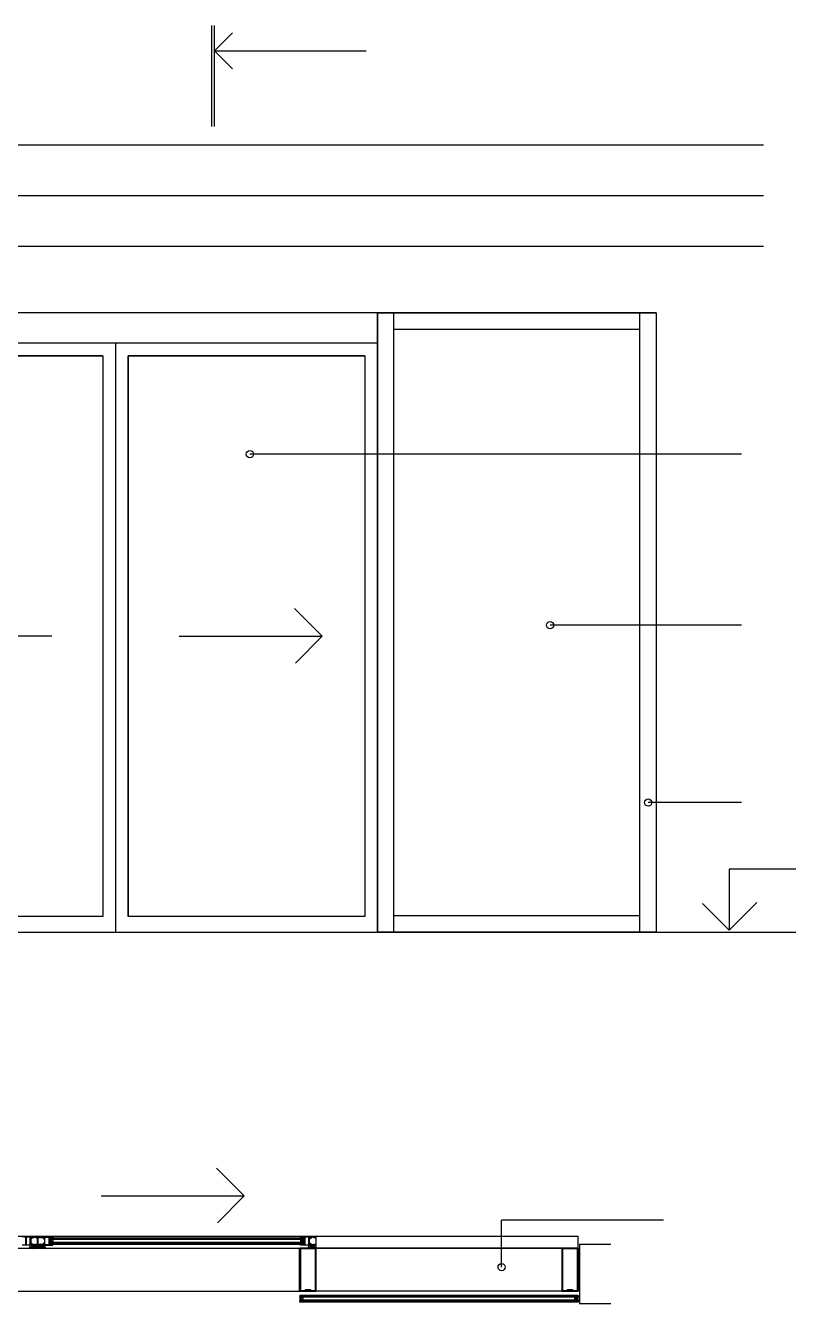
# Model space of a CAD drawing. Header units: metres. Extents: x 48.37 to 58.25, y -25.96 to -20.83.
# Drawn here: x 51.71 to 54.73, y -25.89 to -20.83 of the extents above; entities that cross this region are included whole.
import ezdxf

# ---------------------------------------------------------------- set-up
doc = ezdxf.new("R2010")
doc.units = ezdxf.units.M
doc.layers.add('0-COTAS REF', color=7, linetype='Continuous')
doc.layers.add('0-TEXTO', color=7, linetype='Continuous')

msp = doc.modelspace()

# ---------------------------------------------------------------- linework, layer by layer
at = {"color": 8}
for p, q in [((52.0654, -21.9686), (49.9254, -21.9686)), ((54.2054, -21.9686), (52.0654, -21.9686)), ((53.1029, -24.4206), (53.1029, -21.9686)), ((53.1679, -24.4206), (53.1679, -21.9686)), ((54.1404, -24.4206), (54.1404, -21.9686)), ((54.1404, -22.0336), (53.1679, -22.0336)), ((53.1029, -22.0886), (51.0279, -22.0886)), ((52.0654, -22.0886), (52.0654, -24.4206)), ((52.0155, -22.1386), (51.0779, -22.1386)), ((52.0155, -22.1386), (52.0155, -24.3587)), ((53.053, -22.1386), (52.1154, -22.1386)), ((52.1154, -22.1386), (52.1154, -24.3587)), ((53.053, -22.1386), (53.053, -24.3587)), ((52.0155, -24.3587), (51.0779, -24.3587)), ((53.053, -24.3587), (52.1154, -24.3587)), ((54.1404, -24.3556), (53.1679, -24.3556)), ((51.813, -25.6366), (51.813, -25.6356)), ((51.813, -25.6466), (51.813, -25.6476)), ((51.818, -25.6356), (51.818, -25.6476)), ((52.7985, -25.6356), (52.7985, -25.6476)), ((52.8035, -25.6366), (52.8035, -25.6356)), ((52.8035, -25.6466), (52.8035, -25.6476)), ((53.897, -25.6724), (53.897, -25.623)), ((49.617, -25.6714), (52.7955, -25.6714)), ((51.7281, -25.6674), (51.7281, -25.6604)), ((51.7859, -25.6674), (51.7859, -25.6604)), ((52.8306, -25.6674), (52.8306, -25.6604)), ((53.833, -25.6714), (52.8585, -25.6714)), ((49.617, -25.8414), (52.7949, -25.8414)), ((52.8024, -25.8656), (52.8024, -25.8646)), ((52.8024, -25.8756), (52.8024, -25.8766)), ((52.8074, -25.8646), (52.8074, -25.8766)), ((53.8843, -25.8766), (53.8843, -25.8646)), ((53.8893, -25.8656), (53.8893, -25.8646)), ((53.8893, -25.8756), (53.8893, -25.8766)), ((53.8965, -25.8646), (53.897, -25.8641)), ((53.8965, -25.8646), (53.897, -25.8641)), ((53.8965, -25.8646), (53.897, -25.8641)), ((53.8965, -25.8766), (53.897, -25.8771)), ((53.8965, -25.8766), (53.897, -25.8771))]:
    msp.add_line(p, q, dxfattribs=at)
at = {"color": 11}
for p, q in [((54.2054, -21.9686), (49.9254, -21.9686)), ((53.1029, -21.9686), (53.1029, -24.4206)), ((54.2054, -21.9686), (54.2059, -24.4206)), ((51.8073, -25.6296), (51.8068, -25.6301)), ((51.8068, -25.6301), (51.8068, -25.6321)), ((51.8073, -25.6326), (51.8068, -25.6321)), ((51.8073, -25.6326), (51.8068, -25.6331)), ((51.8068, -25.6331), (51.8068, -25.6351)), ((51.8073, -25.6356), (51.8068, -25.6351)), ((51.8073, -25.6356), (51.8068, -25.6351)), ((51.8073, -25.6476), (51.8068, -25.6481)), ((51.8073, -25.6476), (51.8068, -25.6481)), ((51.8068, -25.6481), (51.8068, -25.6511)), ((51.8073, -25.6296), (52.8092, -25.6296)), ((51.8073, -25.6326), (52.8092, -25.6326)), ((51.8073, -25.6356), (52.8092, -25.6356)), ((51.8073, -25.6476), (52.8092, -25.6476)), ((52.8092, -25.6296), (52.8097, -25.6301)), ((52.8092, -25.6326), (52.8097, -25.6321)), ((52.8092, -25.6326), (52.8097, -25.6331)), ((52.8092, -25.6356), (52.8097, -25.6351)), ((52.8092, -25.6356), (52.8097, -25.6351)), ((52.8092, -25.6476), (52.8097, -25.6481)), ((52.8092, -25.6476), (52.8097, -25.6481)), ((52.8097, -25.6301), (52.8097, -25.6321)), ((52.8097, -25.6331), (52.8097, -25.6351)), ((52.8097, -25.6481), (52.8097, -25.6511)), ((51.8073, -25.6516), (51.8068, -25.6511)), ((51.8073, -25.6516), (51.8068, -25.6521)), ((51.8068, -25.6521), (51.8068, -25.6551)), ((51.8073, -25.6556), (51.8068, -25.6551)), ((51.8073, -25.6516), (52.8092, -25.6516)), ((51.8073, -25.6556), (52.8092, -25.6556)), ((52.8092, -25.6516), (52.8097, -25.6511)), ((52.8092, -25.6516), (52.8097, -25.6521)), ((52.8092, -25.6556), (52.8097, -25.6551)), ((52.8097, -25.6521), (52.8097, -25.6551)), ((52.7952, -25.8586), (52.7947, -25.8591)), ((52.7947, -25.8591), (52.7947, -25.8611)), ((52.7952, -25.8616), (52.7947, -25.8611)), ((52.7952, -25.8616), (52.7947, -25.8621)), ((52.7947, -25.8621), (52.7947, -25.8641)), ((52.7952, -25.8646), (52.7947, -25.8641)), ((52.7952, -25.8766), (52.7947, -25.8771)), ((52.7952, -25.8766), (52.7947, -25.8771)), ((52.7947, -25.8771), (52.7947, -25.8801)), ((52.7952, -25.8806), (52.7947, -25.8801)), ((52.7952, -25.8806), (52.7947, -25.8811)), ((52.7947, -25.8811), (52.7947, -25.8841)), ((52.7952, -25.8846), (52.7947, -25.8841)), ((53.8965, -25.8586), (52.7952, -25.8586)), ((53.8965, -25.8616), (52.7952, -25.8616)), ((53.8967, -25.8646), (52.7952, -25.8646)), ((53.8965, -25.8766), (52.7952, -25.8766)), ((53.8965, -25.8806), (52.7952, -25.8806)), ((53.8965, -25.8846), (52.7952, -25.8846)), ((53.8965, -25.8586), (53.897, -25.8591)), ((53.8965, -25.8616), (53.897, -25.8611)), ((53.8965, -25.8616), (53.897, -25.8621)), ((53.8965, -25.8766), (53.897, -25.8771)), ((53.8965, -25.8806), (53.897, -25.8801)), ((53.8965, -25.8806), (53.897, -25.8811)), ((53.8965, -25.8846), (53.897, -25.8841)), ((53.897, -25.8591), (53.897, -25.8611)), ((53.897, -25.8621), (53.897, -25.8641)), ((53.897, -25.8771), (53.897, -25.8801)), ((53.897, -25.8811), (53.897, -25.8841))]:
    msp.add_line(p, q, dxfattribs=at)
at = {"color": 4}
for p, q in [((48.3736, -24.4206), (58.249, -24.4206)), ((53.902, -25.6551), (53.902, -25.89)), ((53.902, -25.6551), (54.0268, -25.6551)), ((53.902, -25.89), (54.0268, -25.89))]:
    msp.add_line(p, q, dxfattribs=at)
at = {"color": 8, "linetype": 'CONTINUOUS', "ltscale": 100}
msp.add_line((49.617, -25.623), (53.897, -25.623), dxfattribs=at)
at = {"color": 0}
for p, q in [((51.7381, -25.6675), (51.7353, -25.6736)), ((51.7363, -25.6736), (51.7384, -25.6675)), ((51.7372, -25.6736), (51.7387, -25.6675)), ((51.7381, -25.6736), (51.7387, -25.6675)), ((51.7385, -25.6736), (51.7391, -25.6675)), ((51.7388, -25.6736), (51.7394, -25.6675)), ((51.7392, -25.6736), (51.7398, -25.6675)), ((51.7397, -25.6736), (51.7403, -25.6675)), ((51.7402, -25.6736), (51.7407, -25.6675)), ((51.7406, -25.6736), (51.7412, -25.6675)), ((51.741, -25.6736), (51.7416, -25.6675)), ((51.7414, -25.6736), (51.742, -25.6675)), ((51.7418, -25.6736), (51.7424, -25.6675)), ((51.7421, -25.6736), (51.7427, -25.6675)), ((51.7423, -25.6736), (51.7429, -25.6675)), ((51.7427, -25.6736), (51.7428, -25.6675)), ((51.743, -25.6736), (51.743, -25.6675)), ((51.7431, -25.6736), (51.7431, -25.6675)), ((51.7437, -25.6736), (51.7431, -25.6675)), ((51.7433, -25.6736), (51.7432, -25.6675)), ((51.7439, -25.6736), (51.7433, -25.6675)), ((51.7442, -25.6736), (51.7436, -25.6675)), ((51.7446, -25.6736), (51.744, -25.6675)), ((51.745, -25.6736), (51.7444, -25.6675)), ((51.7454, -25.6736), (51.7448, -25.6675)), ((51.7458, -25.6736), (51.7453, -25.6675)), ((51.7463, -25.6736), (51.7457, -25.6675)), ((51.7468, -25.6736), (51.7462, -25.6675)), ((51.7472, -25.6736), (51.7466, -25.6675)), ((51.7475, -25.6736), (51.747, -25.6675)), ((51.7488, -25.6736), (51.7473, -25.6675)), ((51.7479, -25.6736), (51.7473, -25.6675)), ((51.7497, -25.6736), (51.7476, -25.6675)), ((51.7479, -25.6675), (51.7507, -25.6736)), ((51.7661, -25.6675), (51.7633, -25.6736)), ((51.7643, -25.6736), (51.7664, -25.6675)), ((51.7652, -25.6736), (51.7667, -25.6675)), ((51.7661, -25.6736), (51.7667, -25.6675)), ((51.7665, -25.6736), (51.7671, -25.6675)), ((51.7668, -25.6736), (51.7674, -25.6675)), ((51.7672, -25.6736), (51.7678, -25.6675)), ((51.7677, -25.6736), (51.7683, -25.6675)), ((51.7682, -25.6736), (51.7687, -25.6675)), ((51.7686, -25.6736), (51.7692, -25.6675)), ((51.769, -25.6736), (51.7696, -25.6675)), ((51.7694, -25.6736), (51.77, -25.6675)), ((51.7698, -25.6736), (51.7704, -25.6675)), ((51.7701, -25.6736), (51.7707, -25.6675)), ((51.7703, -25.6736), (51.7709, -25.6675)), ((51.7707, -25.6736), (51.7708, -25.6675)), ((51.771, -25.6736), (51.771, -25.6675)), ((51.7711, -25.6736), (51.7711, -25.6675)), ((51.7717, -25.6736), (51.7711, -25.6675)), ((51.7713, -25.6736), (51.7712, -25.6675)), ((51.7719, -25.6736), (51.7713, -25.6675)), ((51.7722, -25.6736), (51.7716, -25.6675)), ((51.7726, -25.6736), (51.772, -25.6675)), ((51.773, -25.6736), (51.7724, -25.6675)), ((51.7734, -25.6736), (51.7728, -25.6675)), ((51.7738, -25.6736), (51.7733, -25.6675)), ((51.7743, -25.6736), (51.7737, -25.6675)), ((51.7748, -25.6736), (51.7742, -25.6675)), ((51.7752, -25.6736), (51.7746, -25.6675)), ((51.7755, -25.6736), (51.775, -25.6675)), ((51.7768, -25.6736), (51.7753, -25.6675)), ((51.7759, -25.6736), (51.7753, -25.6675)), ((51.7777, -25.6736), (51.7756, -25.6675)), ((51.7759, -25.6675), (51.7787, -25.6736)), ((52.8406, -25.6675), (52.8378, -25.6736)), ((52.8388, -25.6736), (52.8409, -25.6675)), ((52.8397, -25.6736), (52.8412, -25.6675)), ((52.8406, -25.6736), (52.8412, -25.6675)), ((52.841, -25.6736), (52.8416, -25.6675)), ((52.8413, -25.6736), (52.8419, -25.6675)), ((52.8417, -25.6736), (52.8423, -25.6675)), ((52.8422, -25.6736), (52.8428, -25.6675)), ((52.8427, -25.6736), (52.8432, -25.6675)), ((52.8431, -25.6736), (52.8437, -25.6675)), ((52.8435, -25.6736), (52.8441, -25.6675)), ((52.8439, -25.6736), (52.8445, -25.6675)), ((52.8443, -25.6736), (52.8449, -25.6675)), ((52.8446, -25.6736), (52.8452, -25.6675)), ((52.8448, -25.6736), (52.8454, -25.6675)), ((52.8452, -25.6736), (52.8453, -25.6675)), ((52.8455, -25.6736), (52.8455, -25.6675)), ((52.8456, -25.6736), (52.8456, -25.6675)), ((52.8462, -25.6736), (52.8456, -25.6675)), ((52.8458, -25.6736), (52.8457, -25.6675)), ((52.8464, -25.6736), (52.8458, -25.6675)), ((52.8467, -25.6736), (52.8461, -25.6675)), ((52.8471, -25.6736), (52.8465, -25.6675)), ((52.8475, -25.6736), (52.8469, -25.6675)), ((52.8479, -25.6736), (52.8473, -25.6675)), ((52.8483, -25.6736), (52.8478, -25.6675)), ((52.8488, -25.6736), (52.8482, -25.6675)), ((52.8493, -25.6736), (52.8487, -25.6675)), ((52.8497, -25.6736), (52.8491, -25.6675)), ((52.85, -25.6736), (52.8495, -25.6675)), ((52.8513, -25.6736), (52.8498, -25.6675)), ((52.8504, -25.6736), (52.8498, -25.6675)), ((52.8522, -25.6736), (52.8501, -25.6675)), ((52.8504, -25.6675), (52.8532, -25.6736))]:
    msp.add_line(p, q, dxfattribs=at)
at = {"color": 8, "linetype": 'CONTINUOUS'}
for p, q in [((51.8068, -25.6522), (52.8097, -25.6522)), ((53.897, -25.8811), (52.7947, -25.8811))]:
    msp.add_line(p, q, dxfattribs=at)
at = {"color": 11}
msp.add_lwpolyline([(53.1029, -21.9686), (54.2059, -21.9686), (54.2059, -24.4206), (53.1029, -24.4206)], close=True, dxfattribs=at)
at = {"color": 8}
for points in [[(51.0779, -22.1386), (52.0155, -22.1386), (52.0155, -24.3587), (51.0779, -24.3587)], [(52.1154, -22.1386), (53.053, -22.1386), (53.053, -24.3587), (52.1154, -24.3587)], [(51.818, -25.6366), (51.818, -25.6466), (51.813, -25.6466), (51.81, -25.6431), (51.81, -25.6401), (51.813, -25.6366)], [(51.8175, -25.6371), (51.8175, -25.6461), (51.8132, -25.6461), (51.8105, -25.6428), (51.8105, -25.6404), (51.8132, -25.6371)], [(52.7985, -25.6366), (52.7985, -25.6466), (52.8035, -25.6466), (52.8065, -25.6431), (52.8065, -25.6401), (52.8035, -25.6366)], [(52.799, -25.6371), (52.799, -25.6461), (52.8033, -25.6461), (52.806, -25.6428), (52.806, -25.6404), (52.8033, -25.6371)], [(52.7945, -25.6714), (53.897, -25.6714), (53.897, -25.8414), (52.7945, -25.8414)], [(52.8074, -25.8656), (52.8074, -25.8756), (52.8024, -25.8756), (52.7994, -25.8721), (52.7994, -25.8691), (52.8024, -25.8656)], [(52.8069, -25.8661), (52.8069, -25.8751), (52.8025, -25.8751), (52.7999, -25.8718), (52.7999, -25.8694), (52.8025, -25.8661)], [(53.8843, -25.8656), (53.8843, -25.8756), (53.8893, -25.8756), (53.8923, -25.8721), (53.8923, -25.8691), (53.8893, -25.8656)], [(53.8848, -25.8661), (53.8848, -25.8751), (53.8892, -25.8751), (53.8918, -25.8718), (53.8918, -25.8694), (53.8892, -25.8661)]]:
    msp.add_lwpolyline(points, close=True, dxfattribs=at)
for points in [[(51.8138, -23.2486), (51.8138, -23.2486), (51.247, -23.2486), (51.3531, -23.3547), (51.247, -23.2486), (51.3566, -23.139)], [(52.3171, -23.2486), (52.3171, -23.2486), (52.8838, -23.2486), (52.7778, -23.3547), (52.8838, -23.2486), (52.7742, -23.139)], [(54.9649, -24.1713), (54.4947, -24.1713), (54.4947, -24.4127), (54.3886, -24.3066), (54.4947, -24.4127), (54.6043, -24.3031)], [(52.0087, -25.4643), (52.0087, -25.4643), (52.5754, -25.4643), (52.4693, -25.5704), (52.5754, -25.4643), (52.4658, -25.3547)]]:
    msp.add_lwpolyline(points, dxfattribs=at)
at = {"color": 11}
for points in [[(51.6965, -25.6252), (51.7555, -25.6252, -0.414214), (51.756, -25.6257), (51.756, -25.6289, -0.414214), (51.7557, -25.6292), (51.7537, -25.6292, -0.414214), (51.7534, -25.6289), (51.7534, -25.6285, -0.414214), (51.7537, -25.6282), (51.7546, -25.6282, 0.414214), (51.7549, -25.6279), (51.7549, -25.6271, 0.414214), (51.7546, -25.6268), (51.7479, -25.6268, 0.414214), (51.7476, -25.6271), (51.7476, -25.6279, 0.414214), (51.7479, -25.6282), (51.7488, -25.6282, -0.414214), (51.7491, -25.6285), (51.7491, -25.6289, -0.414214), (51.7488, -25.6292), (51.7454, -25.6292, -0.414214), (51.7451, -25.6289), (51.7451, -25.6287, -0.414214), (51.7454, -25.6284), (51.7463, -25.6284, 0.414214), (51.7466, -25.6281), (51.7466, -25.6273, 0.414214), (51.7463, -25.627), (51.7396, -25.627, 0.414214), (51.7393, -25.6273), (51.7393, -25.6281, 0.414214), (51.7396, -25.6284), (51.7405, -25.6284, -0.414214), (51.7408, -25.6287), (51.7408, -25.6289, -0.414214), (51.7405, -25.6292), (51.7388, -25.6292, -0.414214), (51.7383, -25.6287), (51.7383, -25.6277, 0.414214), (51.7378, -25.6272), (51.731, -25.6272, 0.414214), (51.73, -25.6282), (51.73, -25.6286, 0.414214), (51.731, -25.6296), (51.7335, -25.6296, -0.414214), (51.7345, -25.6306), (51.7345, -25.6332, -0.414214), (51.734, -25.6337), (51.7335, -25.6337, -0.414214), (51.733, -25.6332), (51.733, -25.6314, 0.414214), (51.7327, -25.6311), (51.7303, -25.6311, 0.414214), (51.73, -25.6314), (51.73, -25.6434, -0.267949), (51.7299, -25.6437, 0.57735), (51.7299, -25.6442, -0.267949), (51.73, -25.6445), (51.73, -25.6537, 0.414214), (51.7303, -25.654), (51.7327, -25.654, 0.414214), (51.733, -25.6537), (51.733, -25.6519, -0.414214), (51.7335, -25.6514), (51.734, -25.6514, -0.414214), (51.7345, -25.6519), (51.7345, -25.6545, -0.414214), (51.7335, -25.6555), (51.731, -25.6555, 0.414214), (51.73, -25.6565), (51.73, -25.6569, 0.414214), (51.731, -25.6579), (51.7378, -25.6579, 0.414214), (51.7383, -25.6574), (51.7383, -25.6564, -0.414214), (51.7388, -25.6559), (51.7405, -25.6559, -0.414214), (51.7408, -25.6562), (51.7408, -25.6564, -0.414214), (51.7405, -25.6567), (51.7396, -25.6567, 0.414214), (51.7393, -25.657), (51.7393, -25.6579, 0.414214), (51.7396, -25.6582), (51.7463, -25.6582, 0.414214), (51.7466, -25.6579), (51.7466, -25.657, 0.414214), (51.7463, -25.6567), (51.7454, -25.6567, -0.414214), (51.7451, -25.6564), (51.7451, -25.6562, -0.414214), (51.7454, -25.6559), (51.7488, -25.6559, -0.414214), (51.7491, -25.6562), (51.7491, -25.6566, -0.414214), (51.7488, -25.6569), (51.7479, -25.6569, 0.414214), (51.7476, -25.6572), (51.7476, -25.6581, 0.414214), (51.7479, -25.6584), (51.7546, -25.6584, 0.414214), (51.7549, -25.6581), (51.7549, -25.6572, 0.414214), (51.7546, -25.6569), (51.7537, -25.6569, -0.414214), (51.7534, -25.6566), (51.7534, -25.6562, -0.414214), (51.7537, -25.6559), (51.7557, -25.6559, -0.414214), (51.756, -25.6562), (51.756, -25.6594, -0.414214), (51.7555, -25.6599), (51.6965, -25.6599, -0.414214)], [(51.7057, -25.6579), (51.7099, -25.6579, 0.414214), (51.7102, -25.6576), (51.7102, -25.6275, 0.414214), (51.7099, -25.6272), (51.7057, -25.6272, 0.414214)]]:
    msp.add_lwpolyline(points, format="xyb", dxfattribs=at)
for points in [[(51.728, -25.6275, 0.414214), (51.7277, -25.6272), (51.7123, -25.6272, 0.414214), (51.712, -25.6275), (51.712, -25.6576, 0.414214), (51.7123, -25.6579), (51.7277, -25.6579, 0.414214), (51.728, -25.6576)], [(51.7238, -25.6684), (51.7238, -25.6684, 0.414214), (51.7243, -25.6689), (51.7378, -25.6689, 0.414214), (51.7381, -25.6686), (51.7381, -25.6685), (51.7381, -25.6679, 0.414214), (51.7378, -25.6676), (51.7366, -25.6676, -0.414214), (51.7363, -25.6673), (51.7363, -25.6667, -0.414214), (51.7366, -25.6664), (51.7378, -25.6664, 0.414214), (51.7381, -25.6661), (51.7381, -25.6657, 0.414214), (51.7378, -25.6654), (51.7366, -25.6654, -0.414214), (51.7363, -25.6651), (51.7363, -25.6622, -0.414214), (51.7366, -25.6619), (51.7427, -25.6619), (51.743, -25.6616), (51.7433, -25.6619), (51.7495, -25.6619, -0.414214), (51.7498, -25.6622), (51.7498, -25.6651, -0.414214), (51.7495, -25.6654), (51.7483, -25.6654, 0.414214), (51.748, -25.6657), (51.748, -25.6661, 0.414214), (51.7483, -25.6664), (51.7495, -25.6664, -0.414214), (51.7498, -25.6667), (51.7498, -25.6673, -0.414214), (51.7495, -25.6676), (51.7483, -25.6676, 0.414214), (51.748, -25.6679), (51.748, -25.6686, 0.414214), (51.7483, -25.6689), (51.756, -25.6689, 0.414214), (51.757, -25.6679), (51.757, -25.6264, 0.28969), (51.7564, -25.6255, 0.55076), (51.756, -25.6258), (51.756, -25.629, 0.213422), (51.7561, -25.6292, -1.05728), (51.7557, -25.6296, 0.213422), (51.7555, -25.6295), (51.7534, -25.6295, -0.315299), (51.7527, -25.6291), (51.7524, -25.6283, 1), (51.7515, -25.6286), (51.7518, -25.6295, 0.315299), (51.7534, -25.6305), (51.7555, -25.6305, -0.414214), (51.756, -25.631), (51.756, -25.6676, -0.414214), (51.7557, -25.6679), (51.7511, -25.6679, -0.414214), (51.7508, -25.6676), (51.7508, -25.6602, 0.414214), (51.7505, -25.6599), (51.7501, -25.6599, 0.414214), (51.7498, -25.6602), (51.7498, -25.6606, -0.414214), (51.7495, -25.6609), (51.7366, -25.6609, -0.414214), (51.7363, -25.6606), (51.7363, -25.6602, 0.414214), (51.736, -25.6599), (51.7331, -25.6599, 0.414214), (51.7328, -25.6602), (51.7328, -25.6618, 1), (51.7338, -25.6618), (51.7338, -25.6614, -0.414214), (51.7341, -25.6611), (51.735, -25.6611, -0.414214), (51.7353, -25.6614), (51.7353, -25.6671, -0.414214), (51.735, -25.6674), (51.7341, -25.6674, -0.414214), (51.7338, -25.6671), (51.7338, -25.666, 1), (51.7328, -25.666), (51.7328, -25.6673, -0.406085), (51.7324, -25.6677), (51.7242, -25.6679, 0.406289)], [(51.7903, -25.6684), (51.7903, -25.6684, -0.414214), (51.7898, -25.6689), (51.7763, -25.6689, -0.414214), (51.776, -25.6686), (51.776, -25.6685), (51.776, -25.6679, -0.414214), (51.7763, -25.6676), (51.7775, -25.6676, 0.414214), (51.7778, -25.6673), (51.7778, -25.6667, 0.414214), (51.7775, -25.6664), (51.7763, -25.6664, -0.414214), (51.776, -25.6661), (51.776, -25.6657, -0.414214), (51.7763, -25.6654), (51.7775, -25.6654, 0.414214), (51.7778, -25.6651), (51.7778, -25.6622, 0.414214), (51.7775, -25.6619), (51.7713, -25.6619), (51.771, -25.6616), (51.7707, -25.6619), (51.7646, -25.6619, 0.414214), (51.7643, -25.6622), (51.7643, -25.6651, 0.414214), (51.7646, -25.6654), (51.7658, -25.6654, -0.414214), (51.7661, -25.6657), (51.7661, -25.6661, -0.414214), (51.7658, -25.6664), (51.7646, -25.6664, 0.414214), (51.7643, -25.6667), (51.7643, -25.6673, 0.414214), (51.7646, -25.6676), (51.7658, -25.6676, -0.414214), (51.7661, -25.6679), (51.7661, -25.6686, -0.414214), (51.7658, -25.6689), (51.758, -25.6689, -0.414214), (51.757, -25.6679), (51.757, -25.6264, -0.28969), (51.7576, -25.6255, -0.55076), (51.758, -25.6258), (51.758, -25.629, -0.213422), (51.7579, -25.6292, 1.05728), (51.7583, -25.6296, -0.213422), (51.7586, -25.6295), (51.7607, -25.6295, 0.315299), (51.7613, -25.6291), (51.7616, -25.6283, -1), (51.7625, -25.6286), (51.7622, -25.6295, -0.315299), (51.7607, -25.6305), (51.7585, -25.6305, 0.414214), (51.758, -25.631), (51.758, -25.6676, 0.414214), (51.7583, -25.6679), (51.763, -25.6679, 0.414214), (51.7633, -25.6676), (51.7633, -25.6602, -0.414214), (51.7636, -25.6599), (51.764, -25.6599, -0.414214), (51.7643, -25.6602), (51.7643, -25.6606, 0.414214), (51.7646, -25.6609), (51.7775, -25.6609, 0.414214), (51.7778, -25.6606), (51.7778, -25.6602, -0.414214), (51.7781, -25.6599), (51.781, -25.6599, -0.414214), (51.7813, -25.6602), (51.7813, -25.6618, -1), (51.7803, -25.6618), (51.7803, -25.6614, 0.414214), (51.78, -25.6611), (51.7791, -25.6611, 0.414214), (51.7788, -25.6614), (51.7788, -25.6671, 0.414214), (51.7791, -25.6674), (51.78, -25.6674, 0.414214), (51.7803, -25.6671), (51.7803, -25.666, -1), (51.7813, -25.666), (51.7813, -25.6673, 0.406085), (51.7816, -25.6677), (51.7898, -25.6679, -0.406289)], [(51.8038, -25.6275, -0.414214), (51.8041, -25.6272), (51.8083, -25.6272, -0.414214), (51.8086, -25.6275), (51.8086, -25.6285, 0.414214), (51.8091, -25.629), (51.8106, -25.629, 0.414214), (51.8109, -25.6287), (51.8109, -25.6283, 0.414214), (51.8106, -25.628), (51.8098, -25.628, -0.414214), (51.8096, -25.6278), (51.8096, -25.6268, -0.414214), (51.8098, -25.6266), (51.8167, -25.6266, -0.414214), (51.8169, -25.6268), (51.8169, -25.6278, -0.414214), (51.8167, -25.628), (51.8159, -25.628, 0.414214), (51.8156, -25.6283), (51.8156, -25.6287, 0.414214), (51.8159, -25.629), (51.8177, -25.629, 0.414214), (51.818, -25.6287), (51.818, -25.6257, 0.414214), (51.8175, -25.6252), (51.7585, -25.6252, 0.414214), (51.758, -25.6257), (51.758, -25.6289, 0.414214), (51.7583, -25.6292), (51.7603, -25.6292, 0.414214), (51.7606, -25.6289), (51.7606, -25.6285, 0.414214), (51.7603, -25.6282), (51.7594, -25.6282, -0.414214), (51.7591, -25.6279), (51.7591, -25.6271, -0.414214), (51.7594, -25.6268), (51.7661, -25.6268, -0.414214), (51.7664, -25.6271), (51.7664, -25.6279, -0.414214), (51.7661, -25.6282), (51.7652, -25.6282, 0.414214), (51.7649, -25.6285), (51.7649, -25.6289, 0.414214), (51.7652, -25.6292), (51.7686, -25.6292, 0.414214), (51.7689, -25.6289), (51.7689, -25.6287, 0.414214), (51.7686, -25.6284), (51.7677, -25.6284, -0.414214), (51.7674, -25.6281), (51.7674, -25.6273, -0.414214), (51.7677, -25.627), (51.7744, -25.627, -0.414214), (51.7747, -25.6273), (51.7747, -25.6281, -0.414214), (51.7744, -25.6284), (51.7735, -25.6284, 0.414214), (51.7732, -25.6287), (51.7732, -25.6289, 0.414214), (51.7735, -25.6292), (51.7752, -25.6292, 0.414214), (51.7757, -25.6287), (51.7757, -25.6277, -0.414214), (51.7762, -25.6272), (51.783, -25.6272, -0.414214), (51.784, -25.6282), (51.784, -25.6286, -0.414214), (51.783, -25.6296), (51.7805, -25.6296, 0.414214), (51.7795, -25.6306), (51.7795, -25.6332, 0.414214), (51.78, -25.6337), (51.7805, -25.6337, 0.414214), (51.781, -25.6332), (51.781, -25.6314, -0.414214), (51.7813, -25.6311), (51.7837, -25.6311, -0.414214), (51.784, -25.6314), (51.784, -25.6434, 0.267949), (51.7842, -25.6437, -0.57735), (51.7842, -25.6442, 0.267949), (51.784, -25.6445), (51.784, -25.6537, -0.414214), (51.7837, -25.654), (51.7813, -25.654, -0.414214), (51.781, -25.6537), (51.781, -25.6519, 0.414214), (51.7805, -25.6514), (51.78, -25.6514, 0.414214), (51.7795, -25.6519), (51.7795, -25.6545, 0.414214), (51.7805, -25.6555), (51.783, -25.6555, -0.414214), (51.784, -25.6565), (51.784, -25.6569, -0.414214), (51.783, -25.6579), (51.7762, -25.6579, -0.414214), (51.7757, -25.6574), (51.7757, -25.6564, 0.414214), (51.7752, -25.6559), (51.7735, -25.6559, 0.414214), (51.7732, -25.6562), (51.7732, -25.6564, 0.414214), (51.7735, -25.6567), (51.7744, -25.6567, -0.414214), (51.7747, -25.657), (51.7747, -25.6579, -0.414214), (51.7744, -25.6582), (51.7677, -25.6582, -0.414214), (51.7674, -25.6579), (51.7674, -25.657, -0.414214), (51.7677, -25.6567), (51.7686, -25.6567, 0.414214), (51.7689, -25.6564), (51.7689, -25.6562, 0.414214), (51.7686, -25.6559), (51.7652, -25.6559, 0.414214), (51.7649, -25.6562), (51.7649, -25.6566, 0.414214), (51.7652, -25.6569), (51.7661, -25.6569, -0.414214), (51.7664, -25.6572), (51.7664, -25.6581, -0.414214), (51.7661, -25.6584), (51.7594, -25.6584, -0.414214), (51.7591, -25.6581), (51.7591, -25.6572, -0.414214), (51.7594, -25.6569), (51.7603, -25.6569, 0.414214), (51.7606, -25.6566), (51.7606, -25.6562, 0.414214), (51.7603, -25.6559), (51.7583, -25.6559, 0.414214), (51.758, -25.6562), (51.758, -25.6594, 0.414214), (51.7585, -25.6599), (51.8175, -25.6599, 0.414214), (51.818, -25.6594), (51.818, -25.6564, 0.414214), (51.8177, -25.6561), (51.8159, -25.6561, 0.414214), (51.8156, -25.6564), (51.8156, -25.6568, 0.414214), (51.8159, -25.6571), (51.8167, -25.6571, -0.414214), (51.8169, -25.6573), (51.8169, -25.6584, -0.414214), (51.8167, -25.6586), (51.8098, -25.6586, -0.414214), (51.8096, -25.6584), (51.8096, -25.6573, -0.414214), (51.8098, -25.6571), (51.8106, -25.6571, 0.414214), (51.8109, -25.6568), (51.8109, -25.6564, 0.414214), (51.8106, -25.6561), (51.8091, -25.6561, 0.414214), (51.8086, -25.6566), (51.8086, -25.6576, -0.414214), (51.8083, -25.6579), (51.8041, -25.6579, -0.414214), (51.8038, -25.6576)], [(51.786, -25.6275, -0.414214), (51.7863, -25.6272), (51.8017, -25.6272, -0.414214), (51.802, -25.6275), (51.802, -25.6576, -0.414214), (51.8017, -25.6579), (51.7863, -25.6579, -0.414214), (51.786, -25.6576)], [(52.8127, -25.6275, 0.414214), (52.8124, -25.6272), (52.8082, -25.6272, 0.414214), (52.8079, -25.6275), (52.8079, -25.6285, -0.414214), (52.8074, -25.629), (52.8059, -25.629, -0.414214), (52.8056, -25.6287), (52.8056, -25.6283, -0.414214), (52.8059, -25.628), (52.8067, -25.628, 0.414214), (52.8069, -25.6278), (52.8069, -25.6268, 0.414214), (52.8067, -25.6266), (52.7998, -25.6266, 0.414214), (52.7996, -25.6268), (52.7996, -25.6278, 0.414214), (52.7998, -25.628), (52.8006, -25.628, -0.414214), (52.8009, -25.6283), (52.8009, -25.6287, -0.414214), (52.8006, -25.629), (52.7988, -25.629, -0.414214), (52.7985, -25.6287), (52.7985, -25.6257, -0.414214), (52.799, -25.6252), (52.858, -25.6252, -0.414214), (52.8585, -25.6257), (52.8585, -25.6289, -0.414214), (52.8582, -25.6292), (52.8562, -25.6292, -0.414214), (52.8559, -25.6289), (52.8559, -25.6285, -0.414214), (52.8562, -25.6282), (52.8571, -25.6282, 0.414214), (52.8574, -25.6279), (52.8574, -25.6271, 0.414214), (52.8571, -25.6268), (52.8504, -25.6268, 0.414214), (52.8501, -25.6271), (52.8501, -25.6279, 0.414214), (52.8504, -25.6282), (52.8513, -25.6282, -0.414214), (52.8516, -25.6285), (52.8516, -25.6289, -0.414214), (52.8513, -25.6292), (52.8479, -25.6292, -0.414214), (52.8476, -25.6289), (52.8476, -25.6287, -0.414214), (52.8479, -25.6284), (52.8488, -25.6284, 0.414214), (52.8491, -25.6281), (52.8491, -25.6273, 0.414214), (52.8488, -25.627), (52.8421, -25.627, 0.414214), (52.8418, -25.6273), (52.8418, -25.6281, 0.414214), (52.8421, -25.6284), (52.843, -25.6284, -0.414214), (52.8433, -25.6287), (52.8433, -25.6289, -0.414214), (52.843, -25.6292), (52.8413, -25.6292, -0.414214), (52.8408, -25.6287), (52.8408, -25.6277, 0.414214), (52.8403, -25.6272), (52.8335, -25.6272, 0.414214), (52.8325, -25.6282), (52.8325, -25.6286, 0.414214), (52.8335, -25.6296), (52.836, -25.6296, -0.414214), (52.837, -25.6306), (52.837, -25.6332, -0.414214), (52.8365, -25.6337), (52.836, -25.6337, -0.414214), (52.8355, -25.6332), (52.8355, -25.6314, 0.414214), (52.8352, -25.6311), (52.8328, -25.6311, 0.414214), (52.8325, -25.6314), (52.8325, -25.6434, -0.267949), (52.8324, -25.6437, 0.57735), (52.8324, -25.6442, -0.267949), (52.8325, -25.6445), (52.8325, -25.6537, 0.414214), (52.8328, -25.654), (52.8352, -25.654, 0.414214), (52.8355, -25.6537), (52.8355, -25.6519, -0.414214), (52.836, -25.6514), (52.8365, -25.6514, -0.414214), (52.837, -25.6519), (52.837, -25.6545, -0.414214), (52.836, -25.6555), (52.8335, -25.6555, 0.414214), (52.8325, -25.6565), (52.8325, -25.6569, 0.414214), (52.8335, -25.6579), (52.8403, -25.6579, 0.414214), (52.8408, -25.6574), (52.8408, -25.6564, -0.414214), (52.8413, -25.6559), (52.843, -25.6559, -0.414214), (52.8433, -25.6562), (52.8433, -25.6564, -0.414214), (52.843, -25.6567), (52.8421, -25.6567, 0.414214), (52.8418, -25.657), (52.8418, -25.6579, 0.414214), (52.8421, -25.6582), (52.8488, -25.6582, 0.414214), (52.8491, -25.6579), (52.8491, -25.657, 0.414214), (52.8488, -25.6567), (52.8479, -25.6567, -0.414214), (52.8476, -25.6564), (52.8476, -25.6562, -0.414214), (52.8479, -25.6559), (52.8513, -25.6559, -0.414214), (52.8516, -25.6562), (52.8516, -25.6566, -0.414214), (52.8513, -25.6569), (52.8504, -25.6569, 0.414214), (52.8501, -25.6572), (52.8501, -25.6581, 0.414214), (52.8504, -25.6584), (52.8571, -25.6584, 0.414214), (52.8574, -25.6581), (52.8574, -25.6572, 0.414214), (52.8571, -25.6569), (52.8562, -25.6569, -0.414214), (52.8559, -25.6566), (52.8559, -25.6562, -0.414214), (52.8562, -25.6559), (52.8582, -25.6559, -0.414214), (52.8585, -25.6562), (52.8585, -25.6594, -0.414214), (52.858, -25.6599), (52.799, -25.6599, -0.414214), (52.7985, -25.6594), (52.7985, -25.6564, -0.414214), (52.7988, -25.6561), (52.8006, -25.6561, -0.414214), (52.8009, -25.6564), (52.8009, -25.6568, -0.414214), (52.8006, -25.6571), (52.7998, -25.6571, 0.414214), (52.7996, -25.6573), (52.7996, -25.6584, 0.414214), (52.7998, -25.6586), (52.8067, -25.6586, 0.414214), (52.8069, -25.6584), (52.8069, -25.6573, 0.414214), (52.8067, -25.6571), (52.8059, -25.6571, -0.414214), (52.8056, -25.6568), (52.8056, -25.6564, -0.414214), (52.8059, -25.6561), (52.8074, -25.6561, -0.414214), (52.8079, -25.6566), (52.8079, -25.6576, 0.414214), (52.8082, -25.6579), (52.8124, -25.6579, 0.414214), (52.8127, -25.6576)], [(52.8305, -25.6275, 0.414214), (52.8302, -25.6272), (52.8148, -25.6272, 0.414214), (52.8145, -25.6275), (52.8145, -25.6576, 0.414214), (52.8148, -25.6579), (52.8302, -25.6579, 0.414214), (52.8305, -25.6576)], [(52.8263, -25.6684), (52.8263, -25.6684, 0.414214), (52.8268, -25.6689), (52.8403, -25.6689, 0.414214), (52.8406, -25.6686), (52.8406, -25.6685), (52.8406, -25.6679, 0.414214), (52.8403, -25.6676), (52.8391, -25.6676, -0.414214), (52.8388, -25.6673), (52.8388, -25.6667, -0.414214), (52.8391, -25.6664), (52.8403, -25.6664, 0.414214), (52.8406, -25.6661), (52.8406, -25.6657, 0.414214), (52.8403, -25.6654), (52.8391, -25.6654, -0.414214), (52.8388, -25.6651), (52.8388, -25.6622, -0.414214), (52.8391, -25.6619), (52.8452, -25.6619), (52.8455, -25.6616), (52.8458, -25.6619), (52.852, -25.6619, -0.414214), (52.8523, -25.6622), (52.8523, -25.6651, -0.414214), (52.852, -25.6654), (52.8508, -25.6654, 0.414214), (52.8505, -25.6657), (52.8505, -25.6661, 0.414214), (52.8508, -25.6664), (52.852, -25.6664, -0.414214), (52.8523, -25.6667), (52.8523, -25.6673, -0.414214), (52.852, -25.6676), (52.8508, -25.6676, 0.414214), (52.8505, -25.6679), (52.8505, -25.6686, 0.414214), (52.8508, -25.6689), (52.8585, -25.6689, 0.414214), (52.8595, -25.6679), (52.8595, -25.6264, 0.28969), (52.8589, -25.6255, 0.55076), (52.8585, -25.6258), (52.8585, -25.629, 0.213422), (52.8586, -25.6292, -1.05728), (52.8582, -25.6296, 0.213422), (52.858, -25.6295), (52.8559, -25.6295, -0.315299), (52.8552, -25.6291), (52.8549, -25.6283, 1), (52.854, -25.6286), (52.8543, -25.6295, 0.315299), (52.8559, -25.6305), (52.858, -25.6305, -0.414214), (52.8585, -25.631), (52.8585, -25.6676, -0.414214), (52.8582, -25.6679), (52.8536, -25.6679, -0.414214), (52.8533, -25.6676), (52.8533, -25.6602, 0.414214), (52.853, -25.6599), (52.8526, -25.6599, 0.414214), (52.8523, -25.6602), (52.8523, -25.6606, -0.414214), (52.852, -25.6609), (52.8391, -25.6609, -0.414214), (52.8388, -25.6606), (52.8388, -25.6602, 0.414214), (52.8385, -25.6599), (52.8356, -25.6599, 0.414214), (52.8353, -25.6602), (52.8353, -25.6618, 1), (52.8363, -25.6618), (52.8363, -25.6614, -0.414214), (52.8366, -25.6611), (52.8375, -25.6611, -0.414214), (52.8378, -25.6614), (52.8378, -25.6671, -0.414214), (52.8375, -25.6674), (52.8366, -25.6674, -0.414214), (52.8363, -25.6671), (52.8363, -25.666, 1), (52.8353, -25.666), (52.8353, -25.6673, -0.406085), (52.8349, -25.6677), (52.8267, -25.6679, 0.406289)], [(52.828, -25.8414), (52.8585, -25.8414, 0.414214), (52.8595, -25.8404), (52.8595, -25.6724, 0.414214), (52.8585, -25.6714), (52.7955, -25.6714, 0.414214), (52.7945, -25.6724), (52.7945, -25.8404, 0.414214), (52.7955, -25.8414), (52.826, -25.8414), (52.827, -25.8404)], [(52.836, -25.8344, -0.414214), (52.837, -25.8354), (52.837, -25.8384), (52.8558, -25.8384, 0.414214), (52.8568, -25.8374), (52.8568, -25.6754, 0.414214), (52.8558, -25.6744), (52.7982, -25.6744, 0.414214), (52.7972, -25.6754), (52.7972, -25.8374, 0.414214), (52.7982, -25.8384), (52.817, -25.8384), (52.817, -25.8354, -0.414214), (52.818, -25.8344)], [(53.8655, -25.8414), (53.896, -25.8414, 0.414214), (53.897, -25.8404), (53.897, -25.6724, 0.414214), (53.896, -25.6714), (53.833, -25.6714, 0.414214), (53.832, -25.6724), (53.832, -25.8404, 0.414214), (53.833, -25.8414), (53.8635, -25.8414), (53.8645, -25.8404)], [(53.8735, -25.8344, -0.414214), (53.8745, -25.8354), (53.8745, -25.8384), (53.8933, -25.8384, 0.414214), (53.8943, -25.8374), (53.8943, -25.6754, 0.414214), (53.8933, -25.6744), (53.8357, -25.6744, 0.414214), (53.8347, -25.6754), (53.8347, -25.8374, 0.414214), (53.8357, -25.8384), (53.8545, -25.8384), (53.8545, -25.8354, -0.414214), (53.8555, -25.8344)]]:
    msp.add_lwpolyline(points, format="xyb", close=True, dxfattribs=at)
at = {"color": 0}
for points in [[(51.7365, -25.6666), (51.7495, -25.6666), (51.7495, -25.6675), (51.7365, -25.6675)], [(52.839, -25.6666), (52.852, -25.6666), (52.852, -25.6675), (52.839, -25.6675)]]:
    msp.add_lwpolyline(points, close=True, dxfattribs=at)
at = {"color": 0, "extrusion": (0, 0, -1)}
msp.add_lwpolyline([(-51.7775, -25.6666), (-51.7645, -25.6666), (-51.7645, -25.6675), (-51.7775, -25.6675)], close=True, dxfattribs=at)
at = {"color": 8}
for centre, start, end in [((51.7951, -25.6416), 330.9259, 29.0741), ((52.8214, -25.6416), 150.9259, 209.0741), ((52.783, -25.8706), 330.9259, 29.0741), ((53.9087, -25.8706), 150.9259, 209.0741)]:
    msp.add_arc(centre, 0.0134, start, end, dxfattribs=at)
at = {"layer": '0-COTAS REF'}
for p, q in [((49.3004, -21.3036), (54.6304, -21.3036)), ((49.3004, -21.5036), (54.6304, -21.5036)), ((49.3004, -21.7036), (54.6304, -21.7036))]:
    msp.add_line(p, q, dxfattribs=at)
at = {"layer": '0-TEXTO', "color": 4}
for p, q in [((52.4474, -21.2308), (52.4474, -20.8308)), ((52.4574, -21.2308), (52.4574, -20.8308))]:
    msp.add_line(p, q, dxfattribs=at)
at = {"layer": '0-TEXTO', "color": 251}
for p, q in [((52.4574, -20.9308), (52.5281, -20.8601)), ((52.4574, -20.9308), (53.0574, -20.9308)), ((52.5281, -21.0015), (52.4574, -20.9308))]:
    msp.add_line(p, q, dxfattribs=at)
at = {"layer": '0-TEXTO', "color": 12}
for p, q in [((54.543, -22.5278), (52.5976, -22.5278)), ((54.543, -23.2047), (53.7857, -23.2047)), ((54.543, -23.907), (54.174, -23.907)), ((54.2341, -25.5607), (53.5939, -25.5607)), ((53.5939, -25.7461), (53.5939, -25.5607))]:
    msp.add_line(p, q, dxfattribs=at)
at = {"layer": '0-TEXTO'}
for centre in [(52.5976, -22.5278), (53.7857, -23.2047), (54.174, -23.907), (53.5939, -25.7461)]:
    msp.add_circle(centre, 0.0143, dxfattribs=at)

doc.saveas('drawing.dxf')
